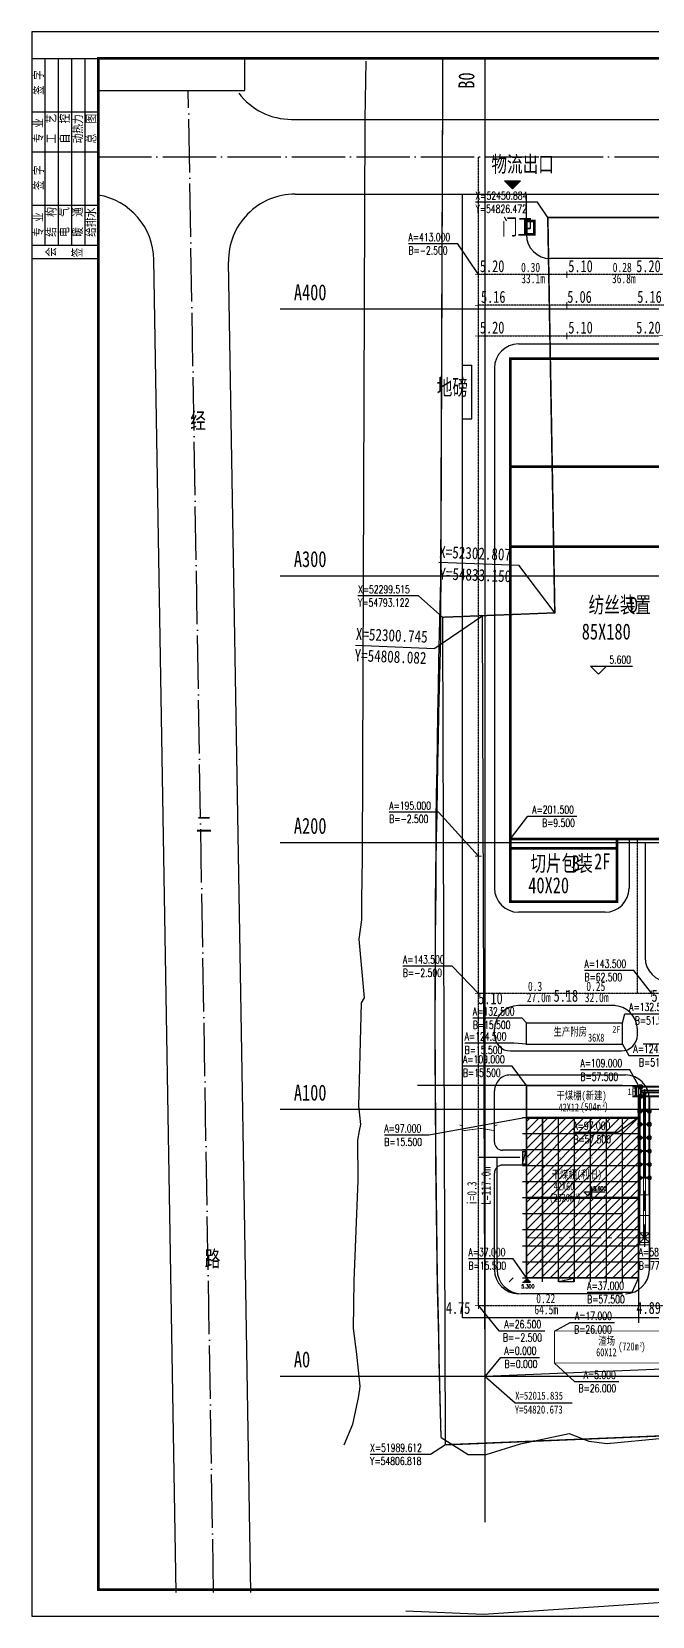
# Model space of a CAD drawing. Header units: metres. Extents: x -170 to 1091, y -90 to 504.
# Drawn here: x -170 to 63, y -90 to 504 of the extents above; entities that cross this region are included whole.
import ezdxf

# ---------------------------------------------------------------- set-up
doc = ezdxf.new("R2010")
doc.units = ezdxf.units.M
for name, pattern in [('CENTER', [50.8, 31.75, -6.35, 6.35, -6.35]), ('DASH', [0.35, 0.25, -0.1]), ('DASHED', [19.05, 12.7, -6.35]), ('DOTE', [2.42, 2, -0.2, 0.02, -0.2]), ('点画线', [18, 12, -2, 2, -2])]:
    doc.linetypes.add(name, pattern=pattern)
for name, color, linetype in [('1', 7, 'CONTINUOUS'), ('AXIS', 3, 'CONTINUOUS'), ('BEAM', 4, 'DASHED'), ('COLU', 2, 'CONTINUOUS'), ('DIM_COOR', 3, 'CONTINUOUS'), ('DIM_ELEV', 3, 'CONTINUOUS'), ('DIM_SYMB', 3, 'CONTINUOUS'), ('DOTE', 1, 'DOTE'), ('PUB_TEXT', 7, 'CONTINUOUS'), ('PUB_TITLE', 4, 'CONTINUOUS'), ('road', 2, 'CONTINUOUS'), ('TEXT', 7, 'CONTINUOUS'), ('中心线层', 1, 'CENTER'), ('刚梁', 4, 'CONTINUOUS'), ('地形', 8, 'CONTINUOUS'), ('已建', 8, 'CONTINUOUS'), ('方格网', 6, 'CONTINUOUS'), ('选址蓝线', 5, 'CONTINUOUS'), ('道路HK', 1, 'CONTINUOUS')]:
    doc.layers.add(name, color=color, linetype=linetype)
doc.layers.add('EB0', color=7, linetype='CONTINUOUS', lineweight=35)
doc.layers.add('细实线层', color=7, linetype='CONTINUOUS', lineweight=18)
doc.styles.add('_TCH_DIM', font='SIMPLEX', dxfattribs={"bigfont": 'GBCBIG'})
doc.styles.add('HZ', font='txt', dxfattribs={"width": 0.75})
doc.styles.add('HZTXT1', font='txta.shx', dxfattribs={"width": 0.8, "bigfont": 'HZTXT.SHX'})
doc.styles.add('TSSD_Rein', font='Tssdeng.shx', dxfattribs={"width": 0.7, "bigfont": 'hztxt.shx'})

# ---------------------------------------------------------------- blocks, each defined once
blk = doc.blocks.new('$titleblk$00000206')
at = {"layer": '1'}
for p, q in [((0, 25), (-75, 25)), ((0, 20), (-70, 20)), ((0, 15), (-70, 15)), ((0, 10), (-70, 10)), ((0, 0), (-75, 0)), ((0, 5), (-70, 5))]:
    blk.add_line(p, q, dxfattribs=at)
at = {"layer": '1', "color": 1}
for points in [[(-75, 25), (-75, 0)], [(0, 25), (0, 0)]]:
    blk.add_lwpolyline(points, dxfattribs=at)
at = {"layer": '1', "color": 3}
for points in [[(-70, 25), (-70, 0)], [(-55, 25), (-55, 0)], [(-35, 25), (-35, 0)], [(-20, 25), (-20, 0)]]:
    blk.add_lwpolyline(points, dxfattribs=at)
at = {"layer": '1'}
blk.add_lwpolyline([(-12, 0), (-12, -55), (0, -55)], dxfattribs=at)
at = {"style": 'HZTXT1', "width": 0.85}
for s, height, p in [('专 业', 3.5, (-66.89, 20.51)), ('签 字', 3.5, (-49.32, 20.43)), ('专 业', 3.5, (-31.61, 20.51)), ('签 字', 3.5, (-13.65, 20.43)), ('会', 4, (-74.35, 15.72)), ('结  构', 3.3, (-66.89, 15.71)), ('工  艺', 3.3, (-31.89, 15.71)), ('电  气', 3.3, (-66.89, 10.82)), ('自  控', 3.3, (-31.89, 10.71)), ('签', 4, (-74.55, 5.84)), ('暖  通', 3.3, (-66.89, 5.82)), ('动热力', 3.3, (-31.89, 5.71)), ('给排水', 3.3, (-66.89, 0.82)), ('总  图', 3.3, (-31.89, 0.71))]:
    blk.add_text(s, height=height, dxfattribs=at).set_placement(p)
blk = doc.blocks.new('*X124')
at = {"layer": 'EB0'}
for points in [[(119523715, 84636877), (119523715, 84637477), (119523767, 84637477), (119523767, 84636877)], [(119523741, 84637503), (119524141, 84637503), (119524141, 84637451), (119523741, 84637451)], [(119524141, 84636851), (119523741, 84636851), (119523741, 84636903), (119524141, 84636903)], [(119524167, 84637477), (119524167, 84636877), (119524115, 84636877), (119524115, 84637477)]]:
    blk.add_hatch(color=256, dxfattribs=at).paths.add_polyline_path(points, flags=0)
for p, q in [((119523741, 84636877), (119523741, 84637477)), ((119523741, 84637477), (119524141, 84637477)), ((119524141, 84636877), (119523741, 84636877)), ((119524141, 84637477), (119524141, 84636877))]:
    blk.add_line(p, q, dxfattribs=at)
blk = doc.blocks.new('*X125')
at = {"layer": 'EB0'}
for points in [[(119523715, 84606855), (119523715, 84607455), (119523767, 84607455), (119523767, 84606855)], [(119523741, 84607481), (119524141, 84607481), (119524141, 84607428), (119523741, 84607428)], [(119524141, 84606828), (119523741, 84606828), (119523741, 84606881), (119524141, 84606881)], [(119524167, 84607455), (119524167, 84606855), (119524115, 84606855), (119524115, 84607455)]]:
    blk.add_hatch(color=256, dxfattribs=at).paths.add_polyline_path(points, flags=0)
for p, q in [((119523741, 84606855), (119523741, 84607455)), ((119523741, 84607455), (119524141, 84607455)), ((119524141, 84606855), (119523741, 84606855)), ((119524141, 84607455), (119524141, 84606855))]:
    blk.add_line(p, q, dxfattribs=at)
blk = doc.blocks.new('*X126')
at = {"layer": 'EB0'}
blk.add_hatch(color=256, dxfattribs=at).paths.add_polyline_path([(119524001, 84637177), (119524001, 84577537), (119523881, 84577537), (119523881, 84637177)], flags=0)
blk.add_line((119523941, 84637177), (119523941, 84577537), dxfattribs=at)
blk = doc.blocks.new('*X303')
at = {"layer": 'EB0', "color": 2}
for p, q in [((600, 594), (-600, 594)), ((-600, 594), (-600, -606)), ((325, 318), (-325, 318)), ((-325, 318), (-325, -332)), ((-200, 194), (-179, 194)), ((-200, -206), (-200, 194)), ((-179, 20), (-179, 194)), ((-159, 0), (159, 0)), ((200, 194), (179, 194)), ((179, 20), (179, 194)), ((200, -206), (200, 194)), ((325, -332), (325, 318)), ((600, -606), (600, 594)), ((-600, -606), (600, -606)), ((-325, -332), (325, -332)), ((-200, -206), (-179, -206)), ((-179, -206), (-179, -33)), ((-159, -13), (159, -13)), ((179, -206), (179, -33)), ((200, -206), (179, -206))]:
    blk.add_line(p, q, dxfattribs=at)
for centre, start, end in [((-159, 20), 180, 270), ((159, 20), 270, 360), ((-159, -33), 90, 180), ((159, -33), 0, 90)]:
    blk.add_arc(centre, 20, start, end, dxfattribs=at)
at = {"layer": '中心线层'}
blk.add_line((0, -795), (0, 773), dxfattribs=at)
at = {"layer": '中心线层', "linetype": '点画线', "lineweight": 18}
blk.add_line((-603, -6), (603, -6), dxfattribs=at)
blk = doc.blocks.new('*X304')
at = {"layer": 'EB0', "color": 2}
for p, q in [((600, 606), (-600, 606)), ((-600, 606), (-600, -594)), ((325, 332), (-325, 332)), ((-325, 332), (-325, -318)), ((-200, 206), (-179, 206)), ((-200, 206), (-200, -194)), ((-179, 206), (-179, 33)), ((159, 13), (-159, 13)), ((159, 0), (-159, 0)), ((200, 206), (179, 206)), ((179, 206), (179, 33)), ((200, 206), (200, -194)), ((325, -318), (325, 332)), ((600, -594), (600, 606)), ((-600, -594), (600, -594)), ((-325, -318), (325, -318)), ((-200, -194), (-179, -194)), ((-179, -20), (-179, -194)), ((179, -20), (179, -194)), ((200, -194), (179, -194))]:
    blk.add_line(p, q, dxfattribs=at)
for centre, start, end in [((-159, 33), 180, 270), ((-159, -20), 90, 180), ((159, 33), 270, 0), ((159, -20), 0, 90)]:
    blk.add_arc(centre, 20, start, end, dxfattribs=at)
at = {"layer": '中心线层', "linetype": '点画线', "lineweight": 18}
blk.add_line((603, 6), (-603, 6), dxfattribs=at)
at = {"layer": '中心线层'}
blk.add_line((0, 795), (0, -773), dxfattribs=at)
blk = doc.blocks.new('*X305')
at = {"layer": 'EB0', "color": 2}
for p, q in [((-606, 600), (-606, -600)), ((594, 600), (-606, 600)), ((-332, 325), (-332, -325)), ((318, 325), (-332, 325)), ((-206, 200), (-206, 179)), ((-206, 200), (194, 200)), ((-206, 179), (-33, 179)), ((-13, 159), (-13, -159)), ((0, 159), (0, -159)), ((20, 179), (194, 179)), ((194, 200), (194, 179)), ((318, -325), (318, 325)), ((594, -600), (594, 600)), ((-606, -600), (594, -600)), ((-332, -325), (318, -325)), ((-206, -200), (-206, -179)), ((-206, -179), (-33, -179)), ((-206, -200), (194, -200)), ((20, -179), (194, -179)), ((194, -200), (194, -179))]:
    blk.add_line(p, q, dxfattribs=at)
for centre, start, end in [((-33, 159), 360, 90), ((20, 159), 90, 180), ((-33, -159), 270, 0), ((20, -159), 180, 270)]:
    blk.add_arc(centre, 20, start, end, dxfattribs=at)
at = {"layer": '中心线层'}
blk.add_line((-795, 0), (773, 0), dxfattribs=at)
at = {"layer": '中心线层', "linetype": '点画线', "lineweight": 18}
blk.add_line((-6, 603), (-6, -603), dxfattribs=at)
blk = doc.blocks.new('*X306')
at = {"layer": 'EB0', "color": 2}
for p, q in [((606, 600), (-594, 600)), ((-594, 600), (-594, -600)), ((332, 325), (-318, 325)), ((-318, 325), (-318, -325)), ((-194, 200), (-194, 179)), ((206, 200), (-194, 200)), ((-20, 179), (-194, 179)), ((0, -159), (0, 159)), ((13, -159), (13, 159)), ((206, 179), (33, 179)), ((206, 200), (206, 179)), ((332, -325), (332, 325)), ((606, -600), (606, 600)), ((-594, -600), (606, -600)), ((-318, -325), (332, -325)), ((-194, -200), (-194, -179)), ((-20, -179), (-194, -179)), ((206, -200), (-194, -200)), ((206, -179), (33, -179)), ((206, -200), (206, -179))]:
    blk.add_line(p, q, dxfattribs=at)
for centre, start, end in [((-20, 159), 360, 90), ((33, 159), 90, 180), ((-20, -159), 270, 0), ((33, -159), 180, 270)]:
    blk.add_arc(centre, 20, start, end, dxfattribs=at)
at = {"layer": '中心线层', "linetype": '点画线', "lineweight": 18}
blk.add_line((6, -603), (6, 603), dxfattribs=at)
at = {"layer": '中心线层'}
blk.add_line((795, 0), (-773, 0), dxfattribs=at)
blk = doc.blocks.new('*X307')
at = {"layer": 'EB0', "color": 230}
for p, q in [((540, 550), (-560, 550)), ((-560, 550), (-560, -550)), ((280, 275), (-270, 275)), ((-270, 275), (-270, -275)), ((155, 150), (-145, 150)), ((-145, 135), (-145, 150)), ((-20, 135), (-145, 135)), ((0, -115), (0, 115)), ((10, -115), (10, 115)), ((155, 135), (30, 135)), ((155, 135), (155, 150)), ((280, -275), (280, 275)), ((540, -550), (540, 550)), ((-560, -550), (540, -550)), ((-270, -275), (280, -275)), ((-20, -135), (-145, -135)), ((-145, -150), (-145, -135)), ((155, -150), (-145, -150)), ((155, -135), (30, -135)), ((155, -150), (155, -135))]:
    blk.add_line(p, q, dxfattribs=at)
for centre, start, end in [((-20, 115), 0, 90), ((30, 115), 90, 180), ((-20, -115), 270, 360), ((30, -115), 180, 270)]:
    blk.add_arc(centre, 20, start, end, dxfattribs=at)
at = {"layer": '中心线层', "linetype": '点画线', "lineweight": 18}
blk.add_line((5, -741), (5, 681), dxfattribs=at)
at = {"layer": '中心线层'}
blk.add_line((698, 0), (-690, 0), dxfattribs=at)
blk = doc.blocks.new('*X308')
at = {"layer": 'EB0', "color": 230}
for p, q in [((-540, -550), (-540, 550)), ((-540, 550), (560, 550)), ((-280, 275), (270, 275)), ((-280, -275), (-280, 275)), ((-155, 150), (145, 150)), ((-155, 135), (-155, 150)), ((-155, 135), (-30, 135)), ((-10, -115), (-10, 115)), ((0, -115), (0, 115)), ((20, 135), (145, 135)), ((145, 135), (145, 150)), ((270, 275), (270, -275)), ((560, 550), (560, -550)), ((560, -550), (-540, -550)), ((270, -275), (-280, -275)), ((-155, -135), (-30, -135)), ((-155, -150), (-155, -135)), ((-155, -150), (145, -150)), ((20, -135), (145, -135)), ((145, -150), (145, -135))]:
    blk.add_line(p, q, dxfattribs=at)
for centre, start, end in [((-30, 115), 360, 90), ((20, 115), 90, 180), ((-30, -115), 270, 0), ((20, -115), 180, 270)]:
    blk.add_arc(centre, 20, start, end, dxfattribs=at)
at = {"layer": '中心线层', "linetype": '点画线', "lineweight": 18}
blk.add_line((-5, -741), (-5, 681), dxfattribs=at)
at = {"layer": '中心线层'}
blk.add_line((-698, 0), (690, 0), dxfattribs=at)
blk = doc.blocks.new('*X309')
at = {"layer": 'EB0', "color": 230}
for p, q in [((540, 550), (-560, 550)), ((-560, 550), (-560, -550)), ((280, 275), (-270, 275)), ((-270, 275), (-270, -275)), ((155, 150), (-145, 150)), ((-145, 135), (-145, 150)), ((-20, 135), (-145, 135)), ((0, -115), (0, 115)), ((10, -115), (10, 115)), ((155, 135), (30, 135)), ((155, 135), (155, 150)), ((280, -275), (280, 275)), ((540, -550), (540, 550)), ((-560, -550), (540, -550)), ((-270, -275), (280, -275)), ((-20, -135), (-145, -135)), ((-145, -150), (-145, -135)), ((155, -150), (-145, -150)), ((155, -135), (30, -135)), ((155, -150), (155, -135))]:
    blk.add_line(p, q, dxfattribs=at)
for centre, start, end in [((-20, 115), 0, 90), ((30, 115), 90, 180), ((-20, -115), 270, 360), ((30, -115), 180, 270)]:
    blk.add_arc(centre, 20, start, end, dxfattribs=at)
at = {"layer": '中心线层', "linetype": '点画线', "lineweight": 18}
blk.add_line((5, -741), (5, 681), dxfattribs=at)
at = {"layer": '中心线层'}
blk.add_line((698, 0), (-690, 0), dxfattribs=at)
blk = doc.blocks.new('*X310')
at = {"layer": 'EB0', "color": 230}
for p, q in [((-540, -550), (-540, 550)), ((-540, 550), (560, 550)), ((-280, 275), (270, 275)), ((-280, -275), (-280, 275)), ((-155, 150), (145, 150)), ((-155, 135), (-155, 150)), ((-155, 135), (-30, 135)), ((-10, -115), (-10, 115)), ((0, -115), (0, 115)), ((20, 135), (145, 135)), ((145, 135), (145, 150)), ((270, 275), (270, -275)), ((560, 550), (560, -550)), ((560, -550), (-540, -550)), ((270, -275), (-280, -275)), ((-155, -135), (-30, -135)), ((-155, -150), (-155, -135)), ((-155, -150), (145, -150)), ((20, -135), (145, -135)), ((145, -150), (145, -135))]:
    blk.add_line(p, q, dxfattribs=at)
for centre, start, end in [((-30, 115), 360, 90), ((20, 115), 90, 180), ((-30, -115), 270, 0), ((20, -115), 180, 270)]:
    blk.add_arc(centre, 20, start, end, dxfattribs=at)
at = {"layer": '中心线层', "linetype": '点画线', "lineweight": 18}
blk.add_line((-5, -741), (-5, 681), dxfattribs=at)
at = {"layer": '中心线层'}
blk.add_line((-698, 0), (690, 0), dxfattribs=at)
blk = doc.blocks.new('*X311')
at = {"layer": 'EB0', "color": 150}
for p, q in [((-500, 1000), (-500, 0)), ((500, 1000), (-500, 1000)), ((-500, 0), (500, 0)), ((-250, 750), (-250, 250)), ((250, 750), (-250, 750)), ((-250, 250), (250, 250)), ((-125, 625), (-125, 611)), ((125, 625), (-125, 625)), ((-125, 611), (-20, 611)), ((-125, 389), (-20, 389)), ((-125, 375), (-125, 389)), ((125, 375), (-125, 375)), ((-4, 405), (-4, 595)), ((4, 405), (4, 595)), ((125, 611), (20, 611)), ((125, 389), (20, 389)), ((125, 625), (125, 611)), ((125, 375), (125, 389)), ((250, 250), (250, 750)), ((500, 0), (500, 1000))]:
    blk.add_line(p, q, dxfattribs=at)
for centre, start, end in [((-20, 595), 0, 90), ((-20, 405), 270, 0), ((20, 595), 90, 180), ((20, 405), 180, 270)]:
    blk.add_arc(centre, 16, start, end, dxfattribs=at)
at = {"layer": '中心线层'}
blk.add_line((639, 500), (-605, 500), dxfattribs=at)
at = {"layer": '中心线层', "linetype": '点画线', "lineweight": 18}
blk.add_line((0, -64), (0, 1141), dxfattribs=at)
blk = doc.blocks.new('*X312')
at = {"layer": 'EB0', "color": 150}
for p, q in [((-500, 1000), (500, 1000)), ((-500, 0), (-500, 1000)), ((500, 0), (-500, 0)), ((-250, 250), (-250, 750)), ((-250, 750), (250, 750)), ((250, 250), (-250, 250)), ((-125, 625), (-125, 611)), ((-125, 625), (125, 625)), ((-125, 611), (-20, 611)), ((-125, 389), (-20, 389)), ((-125, 375), (-125, 389)), ((-125, 375), (125, 375)), ((-4, 405), (-4, 595)), ((4, 405), (4, 595)), ((125, 611), (20, 611)), ((125, 389), (20, 389)), ((125, 625), (125, 611)), ((125, 375), (125, 389)), ((250, 750), (250, 250)), ((500, 1000), (500, 0))]:
    blk.add_line(p, q, dxfattribs=at)
for centre, start, end in [((-20, 595), 0, 90), ((-20, 405), 270, 0), ((20, 595), 90, 180), ((20, 405), 180, 270)]:
    blk.add_arc(centre, 16, start, end, dxfattribs=at)
at = {"layer": '中心线层'}
blk.add_line((-639, 500), (605, 500), dxfattribs=at)
at = {"layer": '中心线层', "linetype": '点画线', "lineweight": 18}
blk.add_line((0, -64), (0, 1141), dxfattribs=at)
blk = doc.blocks.new('*X313')
at = {"layer": 'EB0', "color": 150}
for p, q in [((-500, 1000), (-500, 0)), ((500, 1000), (-500, 1000)), ((-500, 0), (500, 0)), ((-250, 750), (-250, 250)), ((250, 750), (-250, 750)), ((-250, 250), (250, 250)), ((-125, 625), (-125, 611)), ((125, 625), (-125, 625)), ((-125, 611), (-20, 611)), ((-125, 389), (-20, 389)), ((-125, 375), (-125, 389)), ((125, 375), (-125, 375)), ((-4, 405), (-4, 595)), ((4, 405), (4, 595)), ((125, 611), (20, 611)), ((125, 389), (20, 389)), ((125, 625), (125, 611)), ((125, 375), (125, 389)), ((250, 250), (250, 750)), ((500, 0), (500, 1000))]:
    blk.add_line(p, q, dxfattribs=at)
for centre, start, end in [((-20, 595), 0, 90), ((-20, 405), 270, 0), ((20, 595), 90, 180), ((20, 405), 180, 270)]:
    blk.add_arc(centre, 16, start, end, dxfattribs=at)
at = {"layer": '中心线层'}
blk.add_line((639, 500), (-605, 500), dxfattribs=at)
at = {"layer": '中心线层', "linetype": '点画线', "lineweight": 18}
blk.add_line((0, -64), (0, 1141), dxfattribs=at)
blk = doc.blocks.new('*X314')
at = {"layer": 'EB0', "color": 150}
for p, q in [((-500, 1000), (500, 1000)), ((-500, 0), (-500, 1000)), ((500, 0), (-500, 0)), ((-250, 250), (-250, 750)), ((-250, 750), (250, 750)), ((250, 250), (-250, 250)), ((-125, 625), (-125, 611)), ((-125, 625), (125, 625)), ((-125, 611), (-20, 611)), ((-125, 389), (-20, 389)), ((-125, 375), (-125, 389)), ((-125, 375), (125, 375)), ((-4, 405), (-4, 595)), ((4, 405), (4, 595)), ((125, 611), (20, 611)), ((125, 389), (20, 389)), ((125, 625), (125, 611)), ((125, 375), (125, 389)), ((250, 750), (250, 250)), ((500, 1000), (500, 0))]:
    blk.add_line(p, q, dxfattribs=at)
for centre, start, end in [((-20, 595), 0, 90), ((-20, 405), 270, 0), ((20, 595), 90, 180), ((20, 405), 180, 270)]:
    blk.add_arc(centre, 16, start, end, dxfattribs=at)
at = {"layer": '中心线层'}
blk.add_line((-639, 500), (605, 500), dxfattribs=at)
at = {"layer": '中心线层', "linetype": '点画线', "lineweight": 18}
blk.add_line((0, -64), (0, 1141), dxfattribs=at)
blk = doc.blocks.new('*X315')
at = {"layer": 'EB0', "color": 150}
for p, q in [((-500, 1000), (-500, 0)), ((500, 1000), (-500, 1000)), ((-500, 0), (500, 0)), ((-250, 750), (-250, 250)), ((250, 750), (-250, 750)), ((-250, 250), (250, 250)), ((-125, 625), (-125, 611)), ((125, 625), (-125, 625)), ((-125, 611), (-20, 611)), ((-125, 389), (-20, 389)), ((-125, 375), (-125, 389)), ((125, 375), (-125, 375)), ((-4, 405), (-4, 595)), ((4, 405), (4, 595)), ((125, 611), (20, 611)), ((125, 389), (20, 389)), ((125, 625), (125, 611)), ((125, 375), (125, 389)), ((250, 250), (250, 750)), ((500, 0), (500, 1000))]:
    blk.add_line(p, q, dxfattribs=at)
for centre, start, end in [((-20, 595), 0, 90), ((-20, 405), 270, 0), ((20, 595), 90, 180), ((20, 405), 180, 270)]:
    blk.add_arc(centre, 16, start, end, dxfattribs=at)
at = {"layer": '中心线层'}
blk.add_line((639, 500), (-605, 500), dxfattribs=at)
at = {"layer": '中心线层', "linetype": '点画线', "lineweight": 18}
blk.add_line((0, -64), (0, 1141), dxfattribs=at)
blk = doc.blocks.new('*X316')
at = {"layer": 'EB0', "color": 150}
for p, q in [((-500, 1000), (500, 1000)), ((-500, 0), (-500, 1000)), ((500, 0), (-500, 0)), ((-250, 250), (-250, 750)), ((-250, 750), (250, 750)), ((250, 250), (-250, 250)), ((-125, 625), (-125, 611)), ((-125, 625), (125, 625)), ((-125, 611), (-20, 611)), ((-125, 389), (-20, 389)), ((-125, 375), (-125, 389)), ((-125, 375), (125, 375)), ((-4, 405), (-4, 595)), ((4, 405), (4, 595)), ((125, 611), (20, 611)), ((125, 389), (20, 389)), ((125, 625), (125, 611)), ((125, 375), (125, 389)), ((250, 750), (250, 250)), ((500, 1000), (500, 0))]:
    blk.add_line(p, q, dxfattribs=at)
for centre, start, end in [((-20, 595), 0, 90), ((-20, 405), 270, 0), ((20, 595), 90, 180), ((20, 405), 180, 270)]:
    blk.add_arc(centre, 16, start, end, dxfattribs=at)
at = {"layer": '中心线层'}
blk.add_line((-639, 500), (605, 500), dxfattribs=at)
at = {"layer": '中心线层', "linetype": '点画线', "lineweight": 18}
blk.add_line((0, -64), (0, 1141), dxfattribs=at)

msp = doc.modelspace()

# ---------------------------------------------------------------- hatches: boundary and pattern name
at = {"layer": 'DIM_ELEV', "linetype": 'Continuous'}
for points in [[(10.24, 445.11), (7.24, 448.11), (13.24, 448.11)], [(15.5, 36.76), (14, 35.26), (17, 35.26)]]:
    msp.add_hatch(color=256, dxfattribs=at).paths.add_polyline_path(points)

# ---------------------------------------------------------------- linework, layer by layer
at = {"linetype": 'DASH', "ltscale": 0.03}
msp.add_line((14.5, 381.5), (14.5, 381.5), dxfattribs=at)
at = {"linetype": 'Continuous', "ltscale": 0.01}
for p, q in [((-8.5, 379), (-5, 379)), ((-5, 359), (-5, 379)), ((-8.5, 359), (-5, 359))]:
    msp.add_line(p, q, dxfattribs=at)
at = {"color": 6, "linetype": 'Continuous'}
for p, q in [((115, 124.5), (59.31, 124.5)), ((57.5, 96.7), (57.5, 20.07))]:
    msp.add_line(p, q, dxfattribs=at)
at = {"linetype": 'Continuous'}
for p, q in [((51.5, 109), (-25.38, 109)), ((15.5, 109), (15.5, 37)), ((11.27, -9.92), (32.59, -9.92))]:
    msp.add_line(p, q, dxfattribs=at)
at = {"linetype": 'Continuous', "const_width": 1, "flags": 128}
for points in [[(15.5, 433.1), (18.5, 433.1), (18.5, 428.1), (15.5, 428.1)], [(94.5, 381.5), (94.5, 201.5), (9.5, 201.5), (9.5, 268.05), (9.5, 268.05), (9.5, 381.5)], [(9.5, 198), (9.5, 178), (49.5, 178), (49.5, 198)]]:
    msp.add_lwpolyline(points, close=True, dxfattribs=at)
at = {"linetype": 'Continuous', "flags": 128}
for points, const_width in [([(-3.75, 413), (-1.25, 413)], 0.3), ([(-2.5, 414.25), (-2.5, 411.75)], 0.3), ([(29.38, 413), (31.88, 413)], 0.3), ([(30.63, 414.25), (30.63, 411.75)], 0.3), ([(-3.75, 401.5), (-1.25, 401.5)], 0.3), ([(-2.5, 402.75), (-2.5, 400.25)], 0.3), ([(29.38, 401.5), (31.88, 401.5)], 0.3), ([(30.63, 402.75), (30.63, 400.25)], 0.3), ([(-3.75, 390), (-1.25, 390)], 0.3), ([(-2.5, 391.25), (-2.5, 388.75)], 0.3), ([(29.38, 390), (31.88, 390)], 0.3), ([(30.63, 391.25), (30.63, 388.75)], 0.3), ([(9.5, 341), (94.5, 341)], 1), ([(9.5, 311), (94.5, 311)], 1), ([(9.5, 198), (9.5, 201.5)], 1), ([(49.5, 198), (49.5, 201.5)], 1), ([(-2.5, 196.25), (-2.5, 193.75)], 0.3), ([(-3.75, 195), (-1.25, 195)], 0.3), ([(-3.75, 143.5), (-1.25, 143.5)], 0.3), ([(-2.5, 144.75), (-2.5, 142.25)], 0.3), ([(29.25, 143.5), (31.75, 143.5)], 0.3), ([(30.5, 144.75), (30.5, 142.25)], 0.3), ([(61.25, 143.5), (63.75, 143.5)], 0.3), ([(62.5, 144.75), (62.5, 142.25)], 0.3), ([(-9.65, 94.28), (-8.5, 93.87), (-8.5, 92.07), (-1.5, 92.95), (3.5, 92.12), (3.5, 93.82), (4.58, 94.3)], 0.3), ([(-3.75, 26.5), (-1.25, 26.5)], 0.3), ([(-2.5, 27.75), (-2.5, 25.25)], 0.3)]:
    msp.add_lwpolyline(points, dxfattribs=dict(at, const_width=const_width))
at = {"linetype": 'Continuous', "const_width": 0.5}
for points in [[(15.5, 132.5), (51.5, 132.5), (51.5, 124.5), (15.5, 124.5)], [(15.5, 97), (57.5, 97), (57.5, 109), (15.5, 109)]]:
    msp.add_lwpolyline(points, close=True, dxfattribs=at)
at = {"ltscale": 0.0005, "const_width": 0.3}
msp.add_lwpolyline([(26, 5), (86, 5), (86, 17), (26, 17)], close=True, dxfattribs=at)
at = {"layer": '1'}
for p, q in [((14.06, 84.3), (14.06, 79.7)), ((14.06, 84.3), (15.26, 84.3)), ((15.26, 84.8), (15.26, 79.2)), ((14.06, 79.7), (15.26, 79.7)), ((27.7, 35.56), (27.7, 36.76)), ((33.3, 35.56), (33.3, 36.76)), ((27.7, 35.56), (33.3, 35.56))]:
    msp.add_line(p, q, dxfattribs=at)
at = {"layer": 'AXIS'}
for p, q in [((14, 97), (51.5, 97)), ((15.5, 35.5), (15.5, 97)), ((21.5, 35.5), (21.5, 97)), ((27.5, 35.5), (27.5, 97)), ((33.5, 35.5), (33.5, 97)), ((39.5, 35.5), (39.5, 97)), ((45.5, 35.5), (45.5, 97)), ((51.5, 35.5), (51.5, 97)), ((14, 91), (57.5, 91)), ((14, 85), (57.5, 85)), ((14, 79), (57.5, 79)), ((14, 73), (57.5, 73)), ((14, 67), (57.3, 67)), ((14, 61), (51.5, 61)), ((14, 55), (57.5, 55)), ((14, 49), (57.5, 49)), ((14, 43), (57.5, 43)), ((14, 37), (51.5, 37))]:
    msp.add_line(p, q, dxfattribs=at)
at = {"layer": 'BEAM'}
for p, q in [((15.86, 97.15), (21.3, 97.15)), ((15.86, 96.85), (21.3, 96.85)), ((21.7, 97.15), (27.3, 97.15)), ((21.7, 96.85), (27.3, 96.85)), ((27.7, 97.15), (33.3, 97.15)), ((27.7, 96.85), (33.3, 96.85)), ((33.7, 97.15), (39.3, 97.15)), ((33.7, 96.85), (39.3, 96.85)), ((39.7, 97.15), (45.3, 97.15)), ((39.7, 96.85), (45.3, 96.85)), ((45.7, 97.15), (57.3, 97.15)), ((45.7, 96.85), (57.3, 96.85)), ((15.86, 67.15), (21.3, 67.15)), ((15.86, 66.85), (21.3, 66.85)), ((21.7, 67.15), (27.3, 67.15)), ((21.7, 66.85), (27.3, 66.85)), ((27.7, 67.15), (33.3, 67.15)), ((27.7, 66.85), (33.3, 66.85)), ((33.7, 67.15), (39.3, 67.15)), ((33.7, 66.85), (39.3, 66.85)), ((39.7, 67.15), (45.3, 67.15)), ((39.7, 66.85), (45.3, 66.85)), ((45.7, 67.15), (57.3, 67.15)), ((45.7, 66.85), (57.3, 66.85)), ((15.86, 37.06), (27.3, 37.06)), ((27.7, 37.06), (33.3, 37.06)), ((33.7, 37.06), (39.3, 37.06)), ((39.7, 37.06), (45.3, 37.06)), ((45.7, 37.06), (57.3, 37.06))]:
    msp.add_line(p, q, dxfattribs=at)
at = {"layer": 'COLU'}
for p, q in [((15.5, 95.5), (17, 97)), ((15.5, 92.13), (20.37, 97)), ((15.5, 88.76), (23.74, 97)), ((15.5, 85.39), (27.11, 97)), ((15.5, 82.02), (30.48, 97)), ((15.5, 78.66), (33.84, 97)), ((15.5, 75.29), (37.21, 97)), ((15.5, 71.92), (40.58, 97)), ((15.5, 68.55), (43.95, 97)), ((15.5, 65.19), (47.31, 97)), ((15.5, 61.82), (50.68, 97)), ((15.5, 58.45), (53.9, 96.85)), ((15.5, 55.08), (57.27, 96.85)), ((15.5, 51.72), (57.5, 93.72)), ((15.5, 48.35), (57.5, 90.35)), ((15.5, 44.98), (57.5, 86.98)), ((15.5, 41.61), (57.5, 83.61)), ((15.5, 38.25), (57.5, 80.25)), ((17.62, 37), (57.5, 76.88)), ((20.99, 37), (57.5, 73.51)), ((24.36, 37), (57.5, 70.14)), ((27.72, 37), (57.5, 66.78)), ((31.09, 37), (57.5, 63.41)), ((34.46, 37), (57.5, 60.04)), ((37.83, 37), (57.5, 56.67)), ((41.19, 37), (57.5, 53.31)), ((44.56, 37), (57.5, 49.94)), ((47.93, 37), (57.5, 46.57)), ((51.3, 37), (57.5, 43.2)), ((51.3, 37), (51.5, 37.2)), ((54.73, 37.06), (57.5, 39.83))]:
    msp.add_line(p, q, dxfattribs=at)
at = {"layer": 'COLU', "const_width": 0.0525}
for points in [[(15.26, 96.7), (15.26, 97.3), (15.86, 97.3), (15.86, 96.7)], [(21.3, 96.7), (21.3, 97.3), (21.7, 97.3), (21.7, 96.7)], [(27.3, 96.7), (27.3, 97.3), (27.7, 97.3), (27.7, 96.7)], [(33.3, 96.7), (33.3, 97.3), (33.7, 97.3), (33.7, 96.7)], [(39.3, 96.7), (39.3, 97.3), (39.7, 97.3), (39.7, 96.7)], [(45.3, 96.7), (45.3, 97.3), (45.7, 97.3), (45.7, 96.7)], [(51.3, 96.7), (51.3, 97.3), (51.7, 97.3), (51.7, 96.7)], [(57.3, 96.7), (57.3, 97.3), (57.7, 97.3), (57.7, 96.7)], [(15.86, 90.8), (15.26, 90.8), (15.26, 91.2), (15.86, 91.2)], [(15.86, 84.8), (15.26, 84.8), (15.26, 85.2), (15.86, 85.2)], [(15.86, 78.8), (15.26, 78.8), (15.26, 79.2), (15.86, 79.2)], [(15.86, 72.8), (15.26, 72.8), (15.26, 73.2), (15.86, 73.2)], [(15.26, 66.7), (15.26, 67.3), (15.86, 67.3), (15.86, 66.7)], [(21.3, 66.68), (21.3, 67.28), (21.7, 67.28), (21.7, 66.68)], [(27.3, 66.68), (27.3, 67.28), (27.7, 67.28), (27.7, 66.68)], [(33.3, 66.68), (33.3, 67.28), (33.7, 67.28), (33.7, 66.68)], [(39.3, 66.68), (39.3, 67.28), (39.7, 67.28), (39.7, 66.68)], [(45.3, 66.68), (45.3, 67.28), (45.7, 67.28), (45.7, 66.68)], [(51.3, 66.68), (51.3, 67.28), (51.7, 67.28), (51.7, 66.68)], [(57.3, 66.68), (57.3, 67.28), (57.7, 67.28), (57.7, 66.68)], [(15.86, 60.8), (15.26, 60.8), (15.26, 61.2), (15.86, 61.2)], [(15.86, 54.8), (15.26, 54.8), (15.26, 55.2), (15.86, 55.2)], [(15.86, 48.8), (15.26, 48.8), (15.26, 49.2), (15.86, 49.2)], [(15.86, 42.8), (15.26, 42.8), (15.26, 43.2), (15.86, 43.2)], [(15.26, 36.76), (15.26, 37.36), (15.86, 37.36), (15.86, 36.76)], [(21.3, 36.76), (21.3, 37.36), (21.7, 37.36), (21.7, 36.76)], [(27.3, 36.76), (27.3, 37.36), (27.7, 37.36), (27.7, 36.76)], [(33.3, 36.76), (33.3, 37.36), (33.7, 37.36), (33.7, 36.76)], [(39.3, 36.76), (39.3, 37.36), (39.7, 37.36), (39.7, 36.76)], [(45.3, 36.76), (45.3, 37.36), (45.7, 37.36), (45.7, 36.76)], [(51.3, 36.76), (51.3, 37.36), (51.7, 37.36), (51.7, 36.76)], [(57.3, 36.76), (57.3, 37.36), (57.7, 37.36), (57.7, 36.76)]]:
    msp.add_lwpolyline(points, close=True, dxfattribs=at)
at = {"layer": 'COLU'}
for points in [[(15.5, 37), (51.5, 37), (51.5, 97), (15.5, 97)], [(21.5, 37), (57.5, 37), (57.5, 97), (21.5, 97)]]:
    msp.add_lwpolyline(points, close=True, dxfattribs=at)
at = {"layer": 'DIM_COOR', "color": 3, "linetype": 'Continuous'}
for p, q in [((19.61, 440.12), (-3.6, 440.12)), ((23.58, 434.45), (19.61, 440.12)), ((-25.03, 292.54), (-47.69, 292.54)), ((-15.93, 284.57), (-25.03, 292.54)), ((9.5, 201.5), (15.97, 209.96)), ((15.97, 209.96), (34.45, 209.96)), ((-12.37, 153.76), (-30.85, 153.76)), ((-2.5, 143.5), (-12.37, 153.76)), ((55.74, 152.15), (37.26, 152.15)), ((62.5, 143.5), (55.74, 152.15)), ((-2.5, 26.5), (5.11, 17.05)), ((5.11, 17.05), (22.38, 17.05)), ((-20.49, -29.24), (-43.15, -29.24)), ((-14.92, -25.64), (-20.49, -29.24))]:
    msp.add_line(p, q, dxfattribs=at)
at = {"layer": 'DIM_COOR', "color": 4, "linetype": 'Continuous'}
for p, q in [((-10.28, 424.55), (-28.76, 424.55)), ((-2.5, 413), (-10.28, 424.55)), ((-17.49, 211.44), (-35.97, 211.44)), ((-2.5, 195), (-17.49, 211.44)), ((13.87, 134.27), (-4.61, 134.27)), ((15.5, 132.5), (13.87, 134.27)), ((51.5, 132.5), (52.35, 135.92)), ((52.35, 135.92), (70.83, 135.92)), ((10.81, 124.9), (-7.67, 124.9)), ((15.5, 124.5), (10.81, 124.9)), ((51.5, 124.5), (53.94, 120.24)), ((53.94, 120.24), (72.42, 120.24)), ((10.18, 116.32), (-8.3, 116.32)), ((15.5, 109), (10.18, 116.32)), ((54.24, 114.88), (35.76, 114.88)), ((57.5, 109), (54.24, 114.88)), ((15.5, 97), (-21.08, 90.4)), ((57.5, 97), (49.82, 91.39)), ((-21.08, 90.4), (-37.8, 90.4)), ((49.82, 91.39), (33.1, 91.39)), ((10.48, 44.04), (-6.24, 44.04)), ((15.5, 37), (10.48, 44.04)), ((74.33, 44.07), (57.61, 44.07)), ((57.5, 37), (54.97, 31.43)), ((54.97, 31.43), (38.25, 31.43)), ((26, 17), (31.87, 20.14)), ((31.87, 20.14), (48.48, 20.14)), ((0, 0), (5.87, 7.14)), ((5.87, 7.14), (20.39, 7.14)), ((26, 5), (33.54, -1.94)), ((33.54, -1.94), (50.15, -1.94))]:
    msp.add_line(p, q, dxfattribs=at)
at = {"layer": 'DIM_ELEV', "linetype": 'Continuous'}
for p, q in [((10.24, 445.11), (7.24, 448.11)), ((7.24, 448.11), (13.24, 448.11)), ((10.24, 445.11), (13.24, 448.11)), ((42.55, 263.17), (39.55, 266.17)), ((39.55, 266.17), (55.31, 266.17)), ((42.55, 263.17), (45.55, 266.17)), ((38.51, 67.69), (37.01, 69.19)), ((37.01, 69.19), (44.89, 69.19)), ((38.51, 67.69), (40.01, 69.19)), ((10.5, 37), (9, 35.5)), ((15.5, 36.76), (17, 35.26)), ((14, 35.26), (17, 35.26))]:
    msp.add_line(p, q, dxfattribs=at)
at = {"layer": 'DIM_SYMB', "linetype": 'Continuous'}
for points in [[(11.54, 413, 0, 0, 0), (22.61, 413, 0.8, 0, 0), (25.61, 413, 0, 0, 0)], [(56.77, 413, 0, 0, 0), (45.7, 413, 0.8, 0, 0), (42.7, 413, 0, 0, 0)], [(23.7, 143.5, 0, 0, 0), (15.08, 143.5, 0.8, 0, 0), (12.08, 143.5, 0, 0, 0)], [(36.19, 143.5, 0, 0, 0), (44.81, 143.5, 0.8, 0, 0), (47.81, 143.5, 0, 0, 0)], [(21.79, 133.74, 0, 0, 0), (20.57, 136.34, 0.4, 0, 0), (19.94, 137.7, 0, 0, 0)], [(40.44, 133.74, 0, 0, 0), (43.24, 136.62, 0.4, 0, 0), (44.29, 137.7, 0, 0, 0)], [(-2.5, 74.14, 0, 0, 0), (-2.5, 63.07, 0.8, 0, 0), (-2.5, 60.07, 0, 0, 0)], [(26.19, 26.5, 0, 0, 0), (17.59, 26.5, 0.8, 0, 0), (14.59, 26.5, 0, 0, 0)]]:
    msp.add_lwpolyline(points, format="xyseb", dxfattribs=at)
at = {"layer": 'DOTE', "ltscale": 10}
for p, q in [((-145.08, 457.18), (520.59, 457.18)), ((13.06, 82), (-2.5, 82))]:
    msp.add_line(p, q, dxfattribs=at)
at = {"layer": 'DOTE', "ltscale": 0.01}
for p, q in [((-2.5, 26.5), (-2.5, 457.18)), ((524.79, 413), (-2.5, 413)), ((489.5, 401.5), (-2.5, 401.5)), ((-2.5, 390), (201.5, 390)), ((57, 201.5), (57, 143.5)), ((530.88, 143.5), (-2.5, 143.5)), ((489.5, 26.5), (-2.5, 26.5))]:
    msp.add_line(p, q, dxfattribs=at)
at = {"layer": 'DOTE', "linetype": 'DOTE'}
msp.add_line((15.5, 36), (15.5, 109), dxfattribs=at)
at = {"layer": 'DOTE', "ltscale": 10}
msp.add_lwpolyline([(-101.84, -81.02), (-111.33, 482.06)], dxfattribs=at)
at = {"layer": 'DOTE', "linetype": 'DOTE', "ltscale": 0.01, "const_width": 0.5, "flags": 128}
msp.add_lwpolyline([(26.19, 286.22), (23.57, 434.45), (400.99, 434.46), (411.28, -8.08), (-14.92, -25.64), (-15.94, 284.57)], close=True, dxfattribs=at)
at = {"layer": 'EB0', "color": 5}
for p, q in [((55.33, 108.68), (70.72, 108.68)), ((55.33, 108.48), (70.72, 108.48)), ((56.43, 108.66), (56.43, 104.89)), ((56.63, 108.66), (56.63, 104.89)), ((57.71, 108.68), (61.3, 108.68)), ((57.71, 108.48), (61.3, 108.48)), ((58.22, 104.98), (58.22, 108.58)), ((58.42, 104.98), (58.42, 108.58)), ((55.33, 105.08), (70.72, 105.08)), ((55.33, 104.88), (70.72, 104.88)), ((57.9, 104.88), (57.9, 98.75)), ((58.1, 104.88), (58.1, 98.75)), ((61.5, 104.88), (61.5, 98.75)), ((61.7, 104.88), (61.7, 98.75)), ((61.6, 99.58), (58, 99.58)), ((61.6, 99.38), (58, 99.38))]:
    msp.add_line(p, q, dxfattribs=at)
at = {"layer": 'EB0'}
for p, q in [((58.7, 107.25), (58.3, 107.25)), ((58.3, 107.25), (58.3, 106.3)), ((112.67, 107.18), (58.3, 107.18)), ((58.7, 106.3), (58.7, 107.25)), ((112.67, 106.38), (58.3, 106.38)), ((58.3, 106.3), (58.7, 106.3)), ((61.6, 40), (61.6, 104))]:
    msp.add_line(p, q, dxfattribs=at)
at = {"layer": 'EB0', "color": 230, "linetype": 'Continuous', "lineweight": 18}
for p, q in [((59.97, 106.29), (59.02, 106.29)), ((59.32, 106.29), (59.32, 105.66)), ((59.32, 106.29), (59.32, 105.66)), ((60.27, 106.29), (59.32, 106.29)), ((59.32, 105.66), (60.27, 105.66)), ((59.32, 105.66), (60.27, 105.66)), ((59.4, 106.29), (59.4, 51.68)), ((60.2, 106.29), (60.2, 51.68)), ((60.27, 105.66), (60.27, 106.29)), ((60.27, 105.66), (60.27, 106.29)), ((60.27, 52.31), (59.32, 52.31)), ((59.32, 52.31), (59.32, 51.68)), ((59.32, 51.68), (60.27, 51.68)), ((60.27, 51.68), (60.27, 52.31))]:
    msp.add_line(p, q, dxfattribs=at)
at = {"layer": 'EB0', "color": 4}
for p, q in [((57.91, 68.4), (57.91, 98.75)), ((58.09, 68.4), (58.09, 98.75)), ((61.51, 68.4), (61.51, 98.75)), ((61.69, 68.4), (61.69, 98.75)), ((61.6, 94.56), (58, 94.56)), ((61.6, 94.39), (58, 94.39)), ((61.6, 89.56), (58, 89.56)), ((61.6, 89.39), (58, 89.39)), ((61.6, 84.56), (58, 84.56)), ((61.6, 84.39), (58, 84.39)), ((61.6, 79.56), (58, 79.56)), ((61.6, 79.39), (58, 79.39)), ((61.6, 74.56), (58, 74.56)), ((61.6, 74.39), (58, 74.39)), ((57.91, 68.4), (58.09, 68.4)), ((61.69, 68.4), (61.51, 68.4))]:
    msp.add_line(p, q, dxfattribs=at)
at = {"layer": 'PUB_TITLE', "linetype": 'Continuous'}
msp.add_lwpolyline([(-170.08, -89.94), (1090.92, -89.94), (1090.92, 504.06), (-170.08, 504.06)], close=True, dxfattribs=at)
at = {"layer": 'PUB_TITLE', "linetype": 'Continuous', "const_width": 1}
msp.add_lwpolyline([(-145.08, -79.94), (1080.92, -79.94), (1080.92, 494.06), (-145.08, 494.06)], close=True, dxfattribs=at)
at = {"layer": 'road', "linetype": 'Continuous'}
for p, q in [((-8.5, 22), (-8.5, 443.18)), ((15.5, 428), (15.5, 443.18)), ((54.63, 419), (24.5, 419)), ((501.43, 419), (54.63, 419)), ((12.5, 387), (90, 387)), ((3.5, 378), (3.5, 183)), ((54, 201.5), (54, 183)), ((60, 200), (60, 157)), ((45, 174), (12.5, 174)), ((24.7, 139), (12.5, 139)), ((24.7, 139), (12.5, 139)), ((48.1, 139), (12.5, 139)), ((48.7, 139), (36.3, 139)), ((3.5, 128), (3.5, 130)), ((57.1, 128), (57.1, 130)), ((9.5, 122), (51.1, 122)), ((9.5, 113), (52.6, 113)), ((3.5, 87.8), (3.5, 107)), ((15.06, 84.8), (6.5, 84.8)), ((4.5, 40), (4.5, 82)), ((4.5, 40), (4.5, 82)), ((15.06, 79.2), (6.5, 79.2)), ((3.5, 40), (3.5, 76.2)), ((51.5, 31), (13.5, 31)), ((495.5, 22), (-8.5, 22))]:
    msp.add_line(p, q, dxfattribs=at)
for centre, radius, start, end in [((24.5, 428), 9, 180, 270), ((12.5, 378), 9, 90, 180), ((12.5, 183), 9, 180, 270), ((45, 183), 9, 270, 0), ((69, 157), 9, 180, 270), ((12.5, 130), 9, 90, 180), ((48.1, 130), 9, 359.99994, 89.99994), ((9.5, 128), 6, 180, 269.99994), ((51.1, 128), 6, 269.99994, 359.99994), ((9.5, 107), 6, 89.99994, 180), ((52.6, 104), 9, 359.99994, 89.99994), ((52.6, 104), 9, 359.99994, 89.99994), ((6.5, 87.8), 3, 180, 270), ((6.5, 76.2), 3, 90, 180), ((12.5, 40), 9, 180, 270), ((13.5, 40), 9, 179.99994, 269.99994), ((13.5, 40), 9, 179.99994, 269.99994), ((52.6, 40), 9, 269.99994, 359.99994)]:
    msp.add_arc(centre, radius, start, end, dxfattribs=at)
at = {"layer": 'TEXT', "ltscale": 99}
for p, q in [((14.06, 79.7), (15.26, 84.3)), ((27.7, 35.56), (33.3, 36.76))]:
    msp.add_line(p, q, dxfattribs=at)
at = {"layer": 'TEXT'}
msp.add_line((39.86, 71.17), (39.86, 67), dxfattribs=at)
at = {"layer": '中心线层', "linetype": '点画线', "lineweight": 18}
for p, q in [((58.5, 107.35), (58.5, 106.2)), ((58.2, 106.78), (58.8, 106.78)), ((59.8, 53.68), (59.8, 49.12)), ((61.53, 52), (15.26, 52)), ((61.7, 52), (57.9, 52)), ((59.8, 52.13), (59.8, 51.43))]:
    msp.add_line(p, q, dxfattribs=at)
at = {"layer": '中心线层', "lineweight": 25}
for p, q in [((59.8, 107.69), (59.8, 48.59)), ((59.13, 105.98), (60.55, 105.98)), ((59.13, 105.98), (60.55, 105.98)), ((59.13, 105.98), (60.55, 105.98)), ((59.8, 105.98), (59.26, 105.98)), ((59.8, 105.98), (59.26, 105.98)), ((59.8, 105.98), (59.26, 105.98)), ((59.29, 105.98), (60.12, 105.98)), ((59.29, 105.98), (60.12, 105.98)), ((59.29, 105.98), (60.12, 105.98)), ((59.8, 106.87), (59.8, 51.23)), ((59.8, 106.57), (59.8, 51.23)), ((59.13, 52), (60.55, 52)), ((60.35, 52), (59.26, 52))]:
    msp.add_line(p, q, dxfattribs=at)
at = {"layer": '中心线层', "color": 230, "lineweight": 25}
msp.add_line((59.5, 105.68), (59.5, 106.28), dxfattribs=at)
msp.add_line((59.5, 105.68), (59.5, 106.28), dxfattribs=at)
msp.add_line((59.5, 105.68), (59.5, 106.28), dxfattribs=at)
at = {"layer": '中心线层', "color": 1, "linetype": 'Continuous', "lineweight": 18}
for p, q in [((57.89, 84.48), (61.85, 84.48)), ((57.89, 79.48), (61.85, 79.48)), ((57.89, 74.48), (61.85, 74.48))]:
    msp.add_line(p, q, dxfattribs=at)
at = {"layer": '刚梁', "const_width": 0.12}
for points in [[(15.5, 97), (15.5, 37.36)], [(21.5, 97), (21.5, 37.36)], [(27.5, 97), (27.5, 37.36)], [(33.5, 97), (33.5, 37.36)], [(39.5, 97), (39.5, 37.36)], [(45.5, 97), (45.5, 37.36)], [(51.5, 97), (51.5, 37.36)], [(57.5, 97), (57.5, 37.36)]]:
    msp.add_lwpolyline(points, dxfattribs=at)
at = {"layer": '地形', "flags": 128}
for points in [[(-16.45, -22.94, -0.014587), (-16.57, 276.69), (-15.83, 482.49), (-15.81, 494.06)], [(-16.45, -22.94, -0.013599), (-16.57, 298.46), (-15.83, 482.49), (-15.81, 492.98)]]:
    msp.add_lwpolyline(points, format="xyb", dxfattribs=at)
for points in [[(-52.88, -25.69), (-49.62, -17.97), (-47.5, -8.09), (-46.99, -4.78), (-46.89, -3.7), (-48.06, 8.38), (-49.31, 17.98), (-49.16, 35.78), (-47.58, 73.45), (-47.71, 88.54), (-47.07, 92.09), (-46.64, 94.45), (-47.03, 97.88), (-47.4, 101.33), (-46.37, 140.09), (-45.2, 141.91), (-47.28, 163.93), (-46.27, 171.13), (-46.23, 178.66), (-46.04, 194.28), (-45.04, 471.32), (-44.67, 492.98)], [(-16.45, -22.94), (-16.45, -22.94), (-6.32, -29.33), (0.37, -29.23), (13.33, -25.26), (31.54, -21.46), (38.84, -24.32), (45.75, -25.2), (66.64, -23.13)], [(690.92, -54.25), (677.85, -54.5), (622.86, -56.12), (573.26, -59.67), (522.47, -65.17), (513.79, -61.03), (507.84, -51.94), (503.64, -61.88), (500.91, -66.82), (489.55, -66.35), (473.24, -63.16), (437.64, -68.02), (399.67, -68.99), (380.64, -70.74), (356.5, -73.54), (354.13, -69.65), (339.04, -67.77), (322.48, -70.89), (128.64, -80.64), (-0.67, -89.24), (-29.7, -88.06)], [(690.92, -54.25), (677.85, -54.5), (622.86, -56.12), (573.26, -59.67), (522.47, -65.17), (513.79, -61.03), (507.84, -51.94), (503.64, -61.88), (500.91, -66.82), (489.55, -66.35), (473.24, -63.16), (437.64, -68.02), (399.67, -68.99), (380.64, -70.74), (356.5, -73.54), (354.13, -69.65), (339.04, -67.77), (322.48, -70.89), (128.64, -80.64), (-0.67, -89.24), (-29.7, -88.06)]]:
    msp.add_lwpolyline(points, dxfattribs=at)
at = {"layer": '已建', "linetype": 'Continuous'}
for p, q in [((41.01, 109), (51.5, 109)), ((15.5, 37), (25.4, 37))]:
    msp.add_line(p, q, dxfattribs=at)
at = {"layer": '方格网', "color": 6, "linetype": 'Continuous'}
for p, q in [((0, -54.65), (0, 494.06)), ((850.55, 400), (-76.88, 400)), ((850.55, 300), (-76.88, 300)), ((850.55, 200), (-76.88, 200)), ((850.55, 100), (-76.88, 100)), ((850.55, 0), (-76.88, 0))]:
    msp.add_line(p, q, dxfattribs=at)
at = {"layer": '细实线层', "linetype": 'Continuous', "lineweight": 18}
for p, q in [((58, 68.01), (61.6, 68.01)), ((58, 49.13), (58, 68.01)), ((61.6, 49.13), (61.6, 68.01)), ((58, 60.35), (61.6, 60.35)), ((58, 49.35), (61.6, 49.35))]:
    msp.add_line(p, q, dxfattribs=at)
at = {"layer": '细实线层'}
for p, q in [((61.6, 53.8), (58, 53.8)), ((59.55, 52.25), (58, 53.8)), ((58, 53.8), (58, 50.2)), ((60.05, 52.25), (61.6, 53.8)), ((61.6, 50.2), (61.6, 53.8)), ((59.55, 51.75), (58, 50.2)), ((58, 50.2), (61.6, 50.2)), ((59.55, 52.25), (59.55, 51.75)), ((60.05, 52.25), (59.55, 52.25)), ((59.55, 51.75), (60.05, 51.75)), ((60.05, 51.75), (60.05, 52.25)), ((60.05, 51.75), (61.6, 50.2))]:
    msp.add_line(p, q, dxfattribs=at)
at = {"layer": '选址蓝线', "color": 0, "linetype": 'Continuous'}
msp.add_line((-17.37, 305.27), (12.65, 304.11), dxfattribs=at)
at = {"layer": '选址蓝线', "color": 5, "linetype": 'Continuous', "flags": 128}
msp.add_lwpolyline([(26.19, 286.22), (23.57, 434.45), (400.99, 434.46), (410.7, 16.91), (0, 0), (-0.94, 285.19)], close=True, dxfattribs=at)
at = {"layer": '道路HK', "color": 1, "linetype": 'Continuous', "ltscale": 300}
for p, q in [((-72.57, 471.18), (509.27, 471.18)), ((-72.57, 471.18), (509.27, 471.18)), ((-71.25, 443.18), (509.92, 443.18)), ((-71.25, 443.18), (509.92, 443.18)), ((-115.84, -81.02), (-124.27, 418.61)), ((-89.88, 40.09), (-96.25, 417.76)), ((-87.84, -81.02), (-89.88, 40.09))]:
    msp.add_line(p, q, dxfattribs=at)
at = {"layer": '道路HK', "color": 0, "linetype": 'Continuous'}
for p, q in [((26.24, 286.13), (12.65, 304.11)), ((-0.89, 285.09), (-18.89, 272.91)), ((-48.64, 274.09), (-18.89, 272.91)), ((0, 0), (11.27, -9.92))]:
    msp.add_line(p, q, dxfattribs=at)
at = {"layer": '道路HK', "color": 0, "linetype": 'Continuous', "flags": 128}
msp.add_lwpolyline([(-14.5, -25.64), (411.28, -8.09)], dxfattribs=at)
at = {"layer": '道路HK', "color": 1, "linetype": 'Continuous', "ltscale": 300}
for centre, start, end in [((-72.57, 496.18), 217.44548, 270), ((-149.26, 418.18), 0.9658, 80.36505), ((-71.25, 418.18), 90, 180.9658)]:
    msp.add_arc(centre, 25, start, end, dxfattribs=at)

# ---------------------------------------------------------------- block references
at = {"layer": 'EB0', "xscale": 0.001, "yscale": 0.001, "zscale": 0.001, "rotation": 359.9999401246263}
for name, p in [('*X303', (58.32, 108.58)), ('*X304', (58.32, 104.97)), ('*X306', (57.99, 99.48)), ('*X124', (-119466.53, -84540.05)), ('*X308', (58, 94.48)), ('*X126', (-119466.53, -84540.05)), ('*X305', (61.61, 99.48)), ('*X307', (61.59, 94.48)), ('*X310', (58, 89.48)), ('*X309', (61.59, 89.48)), ('*X312', (58, 83.98)), ('*X311', (61.6, 83.98)), ('*X314', (58, 78.98)), ('*X313', (61.6, 78.98)), ('*X316', (58, 73.98)), ('*X315', (61.6, 73.98)), ('*X125', (-119466.53, -84540.05))]:
    msp.add_blockref(name, p, dxfattribs=at)
at = {"layer": 'PUB_TITLE', "rotation": 90}
msp.add_blockref('$titleblk$00000206', (-145.08, 494.06), dxfattribs=at)

# ---------------------------------------------------------------- texts
at = {"layer": 'PUB_TEXT', "linetype": 'Continuous', "width": 0.75}
for s, height, rotation, p in [('B0', 6, 90, (-4.01, 482.68)), ('生产附房', 3, 359.99994, (25.63, 127.7)), ('2F', 2.5, 359.99994, (47.72, 128.85)), ('36X8', 3, 359.99994, (38.6, 125.49)), ('干煤棚(新建)', 3, 359.99994, (26.73, 103.78)), ('1F', 2.5, 359.99994, (53.41, 105.46)), ('42X12', 3, 359.99994, (27.54, 99.3)), ('(504m', 3, 359.99994, (35.7, 99.58)), ('2', 1.5, 359.99994, (44.01, 101.28)), (')', 3, 359.99994, (44.63, 99.78)), ('L=117.0m', 3.5, 90, (2.05, 64.25)), ('干煤棚(利旧)', 3, 359.99994, (24.96, 74.24)), ('i=0.3', 3.5, 90, (-3.23, 64.15)), ('42X60', 3, 359.99994, (25.77, 69.75)), ('(2520m', 3, 359.99994, (24.11, 65.49)), ('2', 1.5, 359.99994, (33.77, 66.99)), (')', 3, 359.99994, (34.39, 65.49)), ('渣场', 3, 359.99994, (42.44, 11.86)), ('(720m', 3, 359.99994, (49.94, 9.74)), ('2', 1.5, 359.99994, (57.98, 11.24)), (')', 3, 359.99994, (58.6, 9.74)), ('60X12', 3, 359.99994, (41.66, 7.55))]:
    msp.add_text(s, height=height, rotation=rotation, dxfattribs=at).set_placement(p)
for s, height, p in [('物流出口', 6, (2.36, 451.42)), ('门卫', 6, (6.27, 427.91)), ('5.20', 4.5, (-1.95, 413.93)), ('0.30', 3.5, (13.49, 413.96)), ('5.10', 4.5, (31.2, 413.93)), ('0.28', 3.5, (47.85, 413.96)), ('5.20', 4.5, (56.67, 413.93)), ('33.1m', 3.5, (13.53, 409.79)), ('36.8m', 3.5, (47.56, 409.79)), ('A400', 6, (-71.74, 403.38)), ('5.16', 4.5, (-1.55, 402.43)), ('5.06', 4.5, (30.82, 402.43)), ('5.16', 4.5, (57.07, 402.43)), ('5.20', 4.5, (-1.95, 390.93)), ('5.10', 4.5, (31.2, 390.93)), ('5.20', 4.5, (56.67, 390.93)), ('地磅', 6, (-18.12, 367.81)), ('经', 6, (-110.59, 355.29)), ('A300', 6, (-71.74, 303.38)), ('纺丝装置', 6, (38.82, 286.23)), ('D', 6, (54.25, 286.23)), ('85X180', 6, (36.25, 276.22)), ('二', 6, (-108.4, 204.03)), ('A200', 6, (-71.74, 203.38)), ('切片包装', 6, (17, 189.32)), ('2F', 6, (40.88, 190.05)), ('B', 6, (32.43, 189.32)), ('40X20', 6, (16.18, 181.1)), ('5.10', 4.5, (-2.6, 139.5)), ('27.0m', 3.5, (15.62, 140.29)), ('0.3', 3.5, (16.06, 144.46)), ('5.18', 4.5, (25.69, 140.43)), ('32.0m', 3.5, (37.37, 140.29)), ('0.25', 3.5, (37.95, 144.46)), ('5.10', 4.5, (62.41, 140.43)), ('A100', 6, (-71.74, 103.38)), ('路', 6, (-105.16, 41.13)), ('0.22', 3.5, (19.17, 27.46)), ('4.75', 4.5, (-14.72, 23.43)), ('64.5m', 3.5, (18.46, 23.29)), ('4.89', 4.5, (56.75, 23.43)), ('A0', 6, (-71.74, 3.38))]:
    msp.add_text(s, height=height, dxfattribs=at).set_placement(p)
at = {"layer": 'PUB_TEXT', "linetype": 'Continuous', "style": '_TCH_DIM', "width": 0.705882}
for s, p in [('X=52450.884', (-3.6, 441.12)), ('Y=54826.472', (-3.6, 436.15)), ('A=413.000', (-28.76, 425.55)), ('B=-2.500', (-28.76, 420.58)), ('Y=54793.122', (-47.69, 288.56)), ('X=52299.515', (-47.69, 293.54)), ('5.600', (46.61, 267.17)), ('A=195.000', (-35.97, 212.44)), ('A=201.500', (17.65, 210.96)), ('B=-2.500', (-35.97, 207.47)), ('B=9.500', (21.35, 205.99)), ('A=143.500', (-30.85, 154.76)), ('A=143.500', (37.26, 153.15)), ('B=-2.500', (-30.85, 149.78)), ('B=62.500', (37.26, 148.18)), ('A=132.500', (-4.61, 135.32)), ('A=132.500', (54.03, 136.97)), ('B=15.500', (-4.61, 130.25)), ('B=51.500', (56.13, 131.9)), ('A=124.500', (-7.67, 125.95)), ('A=109.000', (-8.3, 117.37)), ('B=15.500', (-7.67, 120.87)), ('A=109.000', (35.76, 115.93)), ('A=124.500', (55.62, 121.29)), ('B=51.500', (57.72, 116.22)), ('B=15.500', (-8.3, 112.29)), ('B=57.500', (35.76, 110.85)), ('A=97.000', (33.1, 92.44)), ('A=97.000', (-37.8, 91.45)), ('B=15.500', (-37.8, 86.38)), ('B=57.500', (33.1, 87.37)), ('A=37.000', (-6.24, 45.09)), ('A=58.700', (57.61, 45.12)), ('B=15.500', (-6.24, 40.02)), ('B=77.000', (57.61, 40.05)), ('A=37.000', (38.25, 32.48)), ('B=57.500', (38.25, 27.41)), ('A=17.000', (33.68, 21.19)), ('A=26.500', (7.18, 18.05)), ('B=26.000', (33.38, 16.12)), ('B=-2.500', (6.68, 13.07)), ('A=0.000', (7.19, 8.14)), ('B=0.000', (7.29, 3.16)), ('A=5.000', (36.95, -0.89)), ('B=26.000', (35.05, -5.96)), ('X=51989.612', (-43.15, -28.24)), ('Y=54806.818', (-43.15, -33.21))]:
    msp.add_text(s, height=2.975, dxfattribs=at).set_placement(p)
for s, p in [('5.600', (40.54, 69.69)), ('5.300', (13.56, 33.01))]:
    msp.add_text(s, height=1.487, rotation=359.99994, dxfattribs=at).set_placement(p)
at = {"layer": 'TEXT', "ltscale": 99, "style": 'TSSD_Rein', "width": 0.7}
for s, rotation, p in [('YP-2', 74.99994, (14.68, 82.71)), ('GJ1', 89.99994, (16.49, 81.57)), ('GJ1', 89.99994, (22.31, 81.57)), ('GJ1', 89.99994, (28.31, 81.57)), ('GJ1', 89.99994, (34.31, 81.57)), ('GJ1', 89.99994, (40.31, 81.57)), ('GJ1', 89.99994, (46.31, 81.57)), ('GJ1', 89.99994, (52.31, 81.57)), ('3%%13220;3%%13220', 359.99994, (39.96, 69.63)), ('KL2(9) 300x500', 359.99994, (39.96, 70.73)), ('YP-1', 11.99994, (28.74, 35.89))]:
    msp.add_text(s, height=0.45, rotation=rotation, dxfattribs=at).set_placement(p)
at = {"layer": 'TEXT', "style": 'TSSD_Rein', "width": 0.7}
msp.add_text('%%1308@100/200(2)', height=0.45, rotation=359.99994, dxfattribs=at).set_placement((39.96, 70.17))
at = {"layer": '选址蓝线', "color": 0, "linetype": 'Continuous', "style": 'HZ', "width": 0.8}
for s, p in [('X=52302.807', (-17.3, 306.87)), ('Y=54833.150', (-17.23, 298.76)), ('X=52300.745', (-48.56, 276.09)), ('Y=54808.082', (-49.03, 268.12))]:
    msp.add_text(s, height=4.5, rotation=357.67024, dxfattribs=at).set_placement(p)
at = {"layer": '道路HK', "color": 0, "linetype": 'Continuous', "style": 'HZ', "width": 0.8}
for s, p in [('X=52015.835', (11.27, -8.72)), ('Y=54820.673', (11.13, -13.92))]:
    msp.add_text(s, height=3, dxfattribs=at).set_placement(p)

doc.saveas('drawing.dxf')
